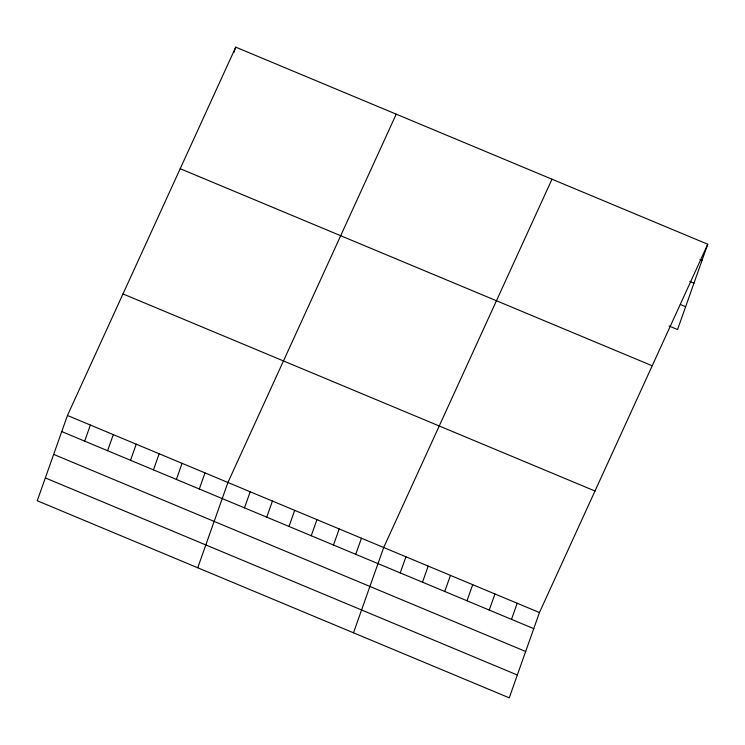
<?xml version="1.0" encoding="UTF-8"?>
<svg xmlns="http://www.w3.org/2000/svg" width="745" height="745" viewBox="0 0 745 745"><rect width="100%" height="100%" fill="white"/><g stroke="black" fill="none" stroke-linecap="round" stroke-linejoin="round"><path stroke-width="1.12" d="M67.45 415.468L37.25 500.761L509.254 697.841L539.454 612.548L707.75 244.239L235.746 47.159L67.45 415.468L539.454 612.548M84.679 441.142L90.378 425.041M233.846 52.523L235.746 47.159M107.606 450.716L113.305 434.614M130.533 460.289L136.233 444.188M153.451 469.862L159.16 453.761M176.379 479.435L182.078 463.334M199.306 489.009L205.005 472.907M197.732 567.764L227.933 482.481L396.228 114.162M244.481 507.867L250.19 491.765M266.738 517.16L272.437 501.059M288.986 526.454L294.685 510.353M311.242 535.739L316.942 519.638M333.49 545.033L339.189 528.931M355.738 554.327L361.446 538.225M353.493 632.803L383.694 547.51L551.989 179.2M400.242 572.905L405.951 556.804M422.499 582.199L428.198 566.098M444.746 591.493L450.446 575.391M467.003 600.777L472.703 584.676M489.251 610.071L494.95 593.97M511.498 619.365L517.207 603.264M707.75 244.239L677.55 329.532L669.066 325.993M699.928 259.456L702.051 260.34M689.721 281.405L693.958 283.174M680.334 304.481L685.633 306.698M180.206 168.705L652.21 365.786M122.99 293.93L594.994 491.011M61.751 431.569L533.755 628.65M53.668 454.403L525.672 651.484M45.333 477.927L517.337 675.007"/></g></svg>
